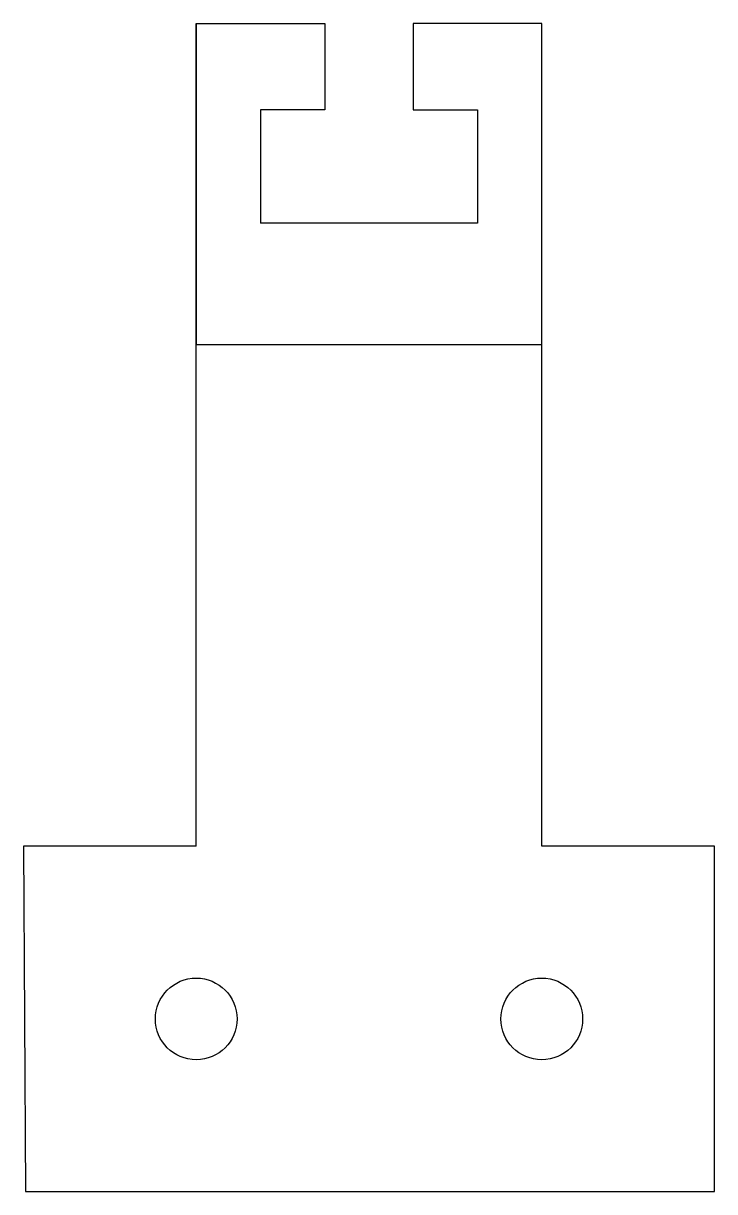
# Model space of a CAD drawing. Header units: millimetres. Extents: x 0.4 to 51.2, y 0.2 to 86.1.
import ezdxf

# ---------------------------------------------------------------- set-up
doc = ezdxf.new("R2010")
doc.units = ezdxf.units.MM
doc.header["$MEASUREMENT"] = 0

msp = doc.modelspace()

# ---------------------------------------------------------------- linework, layer by layer
for p, q in [((13.082, 25.618), (13.082, 86.118)), ((13.082, 86.118), (22.532, 86.118)), ((13.082, 86.118), (13.082, 62.518)), ((22.532, 86.118), (22.532, 79.768)), ((38.482, 86.118), (29.032, 86.118)), ((29.032, 86.118), (29.032, 79.768)), ((38.482, 25.618), (38.482, 86.118)), ((22.532, 79.768), (17.807, 79.768)), ((17.807, 79.768), (17.807, 73.418)), ((29.032, 79.768), (33.757, 79.768)), ((33.757, 79.768), (33.757, 73.418)), ((17.807, 73.418, 70), (17.807, 71.418, 70)), ((33.757, 73.418, 70), (33.757, 71.418, 70)), ((33.757, 71.418, 70), (17.807, 71.418, 70)), ((13.082, 62.518), (38.482, 62.518)), ((13.082, 25.618), (0.382, 25.618)), ((0.382, 25.618), (0.549, 0.218)), ((51.182, 25.618), (38.482, 25.618)), ((51.182, 0.218), (51.182, 25.618)), ((0.549, 0.218), (51.182, 0.218))]:
    msp.add_line(p, q)
for centre in [(13.082, 12.918), (38.482, 12.918)]:
    msp.add_circle(centre, 3)

doc.saveas('drawing.dxf')
